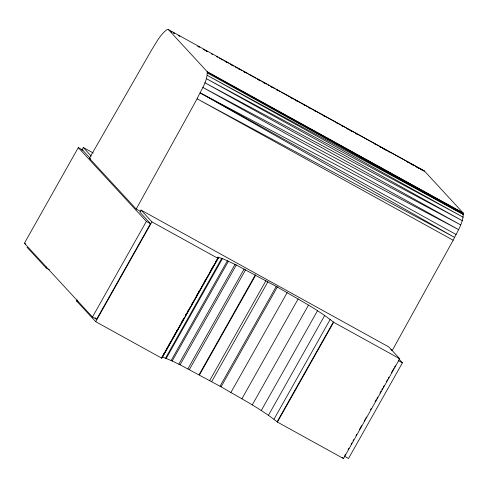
<?xml version="1.0" encoding="UTF-8"?>
<svg xmlns="http://www.w3.org/2000/svg" width="488" height="488" viewBox="0 0 488 488"><rect width="100%" height="100%" fill="white"/><g stroke="black" fill="none" stroke-linecap="round" stroke-linejoin="round"><path stroke-width="0.73" d="M136.201 209.041L89.383 158.295L151.786 49.684C156.294 42.56 160.265 34.471 167.225 29.439L168.372 29.579L207.162 71.626C207.754 81.301 200.873 90.213 197.103 98.808L136.201 209.041L140.867 211.621M168.372 29.579L424.438 171.02L463.228 213.067C463.612 222.803 457.171 231.635 453.163 240.242L392.26 350.482L390.931 349.743M96.435 319.219L92.464 317.029L24.4 243.25L78.287 147.608L82.923 150.164M81.832 150.158L83.32 147.516L93.232 152.988M49.477 269.809L46.147 267.973L46.732 266.93M162.175 356.941L171.166 360.522L180.072 364.817L221.094 386.801C240.102 398.104 260.098 408.218 277.416 422.059L343.497 458.561L399.733 358.759L333.652 322.263C316.334 308.422 296.332 298.302 277.324 287.005L236.302 265.021L222.479 258.561L217.294 257.139L218.008 258.384L161.778 358.186L95.697 321.683L76.64 301.029L77.226 299.986M399.733 358.759L388.838 346.956L141.038 210.084L139.867 212.158L150.487 223.669L96.593 319.311L95.075 317.657M92.464 317.029L146.357 221.387L78.287 147.608M95.697 321.683L151.927 221.887L141.038 210.084M162.992 355.246L161.504 357.887L161.778 358.186M163.736 353.922L164.486 352.604M166.719 348.639L167.835 346.651M168.58 345.333L169.324 344.01M170.068 342.686L170.812 341.368M173.051 337.403L174.167 335.421M174.911 334.097L175.656 332.773M176.4 331.456L177.144 330.132M181.243 322.861L181.987 321.537M182.732 320.22L183.476 318.896M185.708 314.931L186.453 313.607M187.575 311.625L188.319 310.301M192.04 303.695L192.784 302.371M196.884 295.1L197.628 293.782M198.372 292.458L199.116 291.135M201.349 287.17L202.471 285.187M203.215 283.87L203.96 282.546M204.704 281.222L205.448 279.899M209.547 272.633L210.291 271.31M211.036 269.986L213.268 266.021M215.873 261.397L216.623 260.074M163.291 354.959L167.384 347.688M168.128 346.364L168.879 345.04M169.623 343.723L173.716 336.452M174.46 335.128L175.204 333.804M175.954 332.487L180.048 325.215M180.792 323.892L184.519 317.285M185.263 315.962L190.851 306.049M191.595 304.726L197.176 294.813M197.921 293.489L202.02 286.224M202.764 284.901L203.508 283.577M204.252 282.253L208.352 274.988M209.096 273.664L209.84 272.341M210.584 271.023L212.817 267.052M213.567 265.734L214.683 263.752M215.428 262.428L218.404 257.139M162.534 357.027L218.764 257.231M165.548 358.076L221.778 258.28M166.249 358.363L222.479 258.561M171.166 360.522L227.396 260.726M172.185 360.998L228.421 261.196M178.785 364.176L235.021 264.38M180.072 364.817L236.302 265.021M187.923 368.812L244.159 269.016M189.381 369.569L245.616 269.772M199.086 374.699L255.322 274.897M199.482 374.906L255.712 275.11M209.724 380.475L265.954 280.673M211.701 381.561L267.936 281.765M220.039 386.209L276.275 286.413M221.094 386.801L277.324 287.005M230.94 392.413L287.176 292.611M241.889 398.794L298.125 298.991M252.217 404.979L308.453 305.177M261.251 410.573L317.487 310.777M268.473 415.257L324.703 315.462M274.024 419.143L330.254 319.341M277.147 421.766L333.377 321.964M277.416 422.059L333.652 322.263M344.772 455.524L345.522 454.194M348.139 449.546L348.889 448.216M351.134 444.233L351.879 442.903M353.007 440.908L353.751 439.578M355.996 435.595L356.746 434.265M359.363 429.617L361.614 425.634M364.231 420.985L364.981 419.656M365.725 418.326L366.476 417.002M370.593 409.694L371.344 408.365M375.083 401.722L376.205 399.733M376.956 398.403L377.706 397.073M379.951 393.09L381.073 391.095M381.823 389.766L382.568 388.442M383.318 387.112L384.068 385.782M386.313 381.799L387.435 379.804M388.18 378.475L388.93 377.151M391.553 372.503L393.798 368.513M394.542 367.19L395.292 365.86M398.806 358.912L402.417 362.828L348.53 458.464L344.558 456.274M423.346 170.861L424.438 171.02M453.163 240.242L197.103 98.808L454.676 237.449L200.226 92.903L458.561 229.622L202.849 87.425L460.629 224.876L204.85 82.74L462.215 220.655L206.351 78.629L463.216 217.233L207.254 75.353L463.6 214.574L207.443 72.175L463.228 213.067L207.162 71.626M173.228 32.745L174.564 33.477L173.228 32.757M178.565 35.679L179.895 36.417M197.902 46.33L199.238 47.062M203.24 49.264L204.576 50.002M205.905 50.734L207.241 51.466M211.243 53.668L212.579 54.406M216.581 56.608L217.91 57.34M219.246 58.078L223.248 60.28M224.578 61.012L228.579 63.214M229.915 63.946L233.917 66.154M235.253 66.886L236.582 67.618M237.918 68.357L241.92 70.559M243.256 71.291L247.257 73.493M248.587 74.231L255.925 78.269M257.261 79.001L261.263 81.203M262.593 81.935L266.594 84.137M267.93 84.875L269.266 85.607M270.596 86.346L274.598 88.548M275.933 89.28L279.935 91.482M281.271 92.214L423.987 170.776M197.908 46.384L199.238 47.116M203.24 49.331L204.576 50.063M205.912 50.801L207.248 51.539M225.255 61.482L226.584 62.22M230.586 64.428L231.922 65.166M235.924 67.374L237.259 68.113M238.589 68.845L239.925 69.583M243.927 71.791L245.263 72.529M257.932 79.526L259.268 80.264M263.27 82.472L264.606 83.21M271.273 86.894L272.609 87.627M276.611 89.841L277.946 90.573M290.616 97.569L291.952 98.308M295.954 100.516L297.284 101.254M303.957 104.938L305.287 105.676M309.288 107.885L310.624 108.623M314.626 110.831L315.962 111.569M323.3 115.619L324.63 116.351M336.635 122.982L337.97 123.72M341.972 125.928L343.308 126.666M347.31 128.875L348.645 129.613M349.975 130.351L351.976 131.455M355.978 133.663L357.314 134.401M374.656 143.972L375.986 144.71M379.987 146.918L381.323 147.657M382.659 148.395L386.661 150.603M387.997 151.341L389.326 152.079M407.334 162.022L408.67 162.754M410.005 163.492L414.007 165.7M415.337 166.439L419.345 168.647M420.674 169.385L422.01 170.123M207.54 73.06L463.6 214.574M200.226 92.903L456.176 234.551M89.383 158.295L90.719 159.027M151.927 221.887L218.008 258.384M146.357 221.387L150.322 223.583M398.446 360.632L402.417 362.828M24.4 243.25L25.724 243.982M76.64 301.029L77.97 301.761M83.32 147.516L91.238 156.099M82.423 149.889L90.006 158.112M342.466 457.445L343.497 458.561M27.084 247.312L46.147 267.973M171.892 32.013L170.562 31.275L171.898 32.019"/></g></svg>
